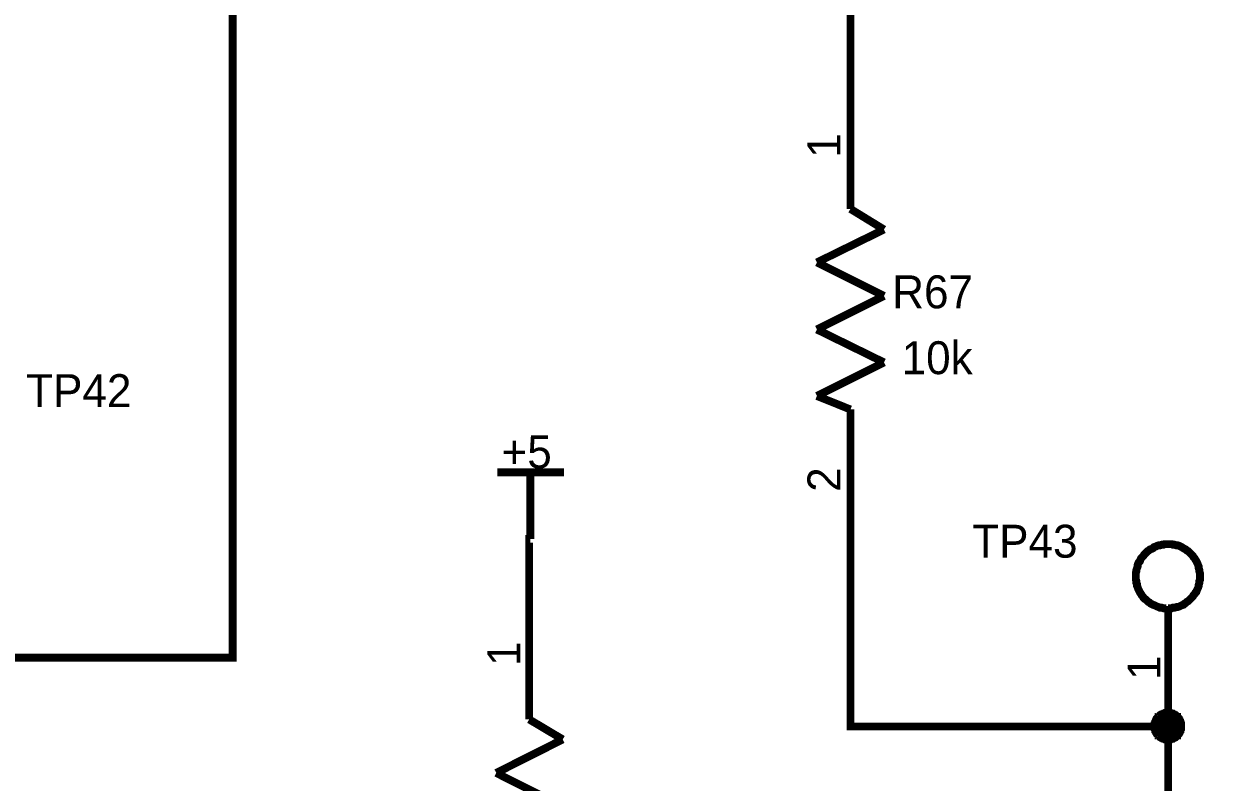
# Model space of a CAD drawing. Header units: millimetres. Extents: x 0 to 800, y 0 to 567.
# Drawn here: x 90.04 to 135.18, y 88.92 to 117.82 of the extents above; entities that cross this region are included whole.
import ezdxf

# ---------------------------------------------------------------- set-up
doc = ezdxf.new("R2010")
doc.units = ezdxf.units.MM
doc.layers.add('Sheet', color=255, linetype='Continuous')

msp = doc.modelspace()

# ---------------------------------------------------------------- linework, layer by layer
at = {"layer": 'Sheet'}
for points, const_width in [([(99.789, 136.386), (99.789, 136.274), (97.997, 136.274), (97.997, 93.672), (88.656, 93.672), (75.329, 93.672), (70.446, 93.672)], 0.3), ([(121.516, 115.824), (121.516, 119.363), (121.426, 119.363)], 0.3), ([(121.516, 110.762), (121.516, 115.824)], 0.3), ([(121.516, 110.762), (121.516, 111.523)], 0.3), ([(121.516, 110.762), (122.793, 109.978)], 0.3), ([(122.793, 109.978), (120.239, 108.724)], 0.3), ([(120.239, 108.724), (122.793, 107.447)], 0.3), ([(122.793, 107.447), (120.239, 106.17)], 0.3), ([(120.239, 106.17), (122.793, 104.916)], 0.3), ([(122.793, 104.916), (120.239, 103.639)], 0.3), ([(120.239, 103.639), (121.516, 103.124)], 0.3), ([(121.516, 103.124), (121.516, 98.062)], 0.3), ([(121.516, 103.124), (121.516, 102.362)], 0.3), ([(108.076, 100.727), (110.607, 100.727)], 0.3), ([(109.331, 98.196), (109.331, 100.727)], 0.3), ([(109.331, 98.196), (109.286, 98.196), (109.286, 96.382)], 0.3), ([(121.516, 98.062), (121.516, 91.051), (133.611, 91.051)], 0.3), ([(133.611, 97.995), (133.544, 97.995), (133.477, 97.995), (133.432, 97.972), (133.365, 97.972), (133.298, 97.95), (133.253, 97.95), (133.186, 97.927), (133.141, 97.905), (133.074, 97.883), (133.029, 97.838), (132.984, 97.815), (132.917, 97.793), (132.872, 97.748), (132.827, 97.726), (132.783, 97.681), (132.738, 97.636), (132.693, 97.591), (132.671, 97.547), (132.626, 97.502), (132.581, 97.457), (132.559, 97.412), (132.536, 97.345), (132.491, 97.3), (132.469, 97.255), (132.447, 97.188), (132.447, 97.143), (132.424, 97.076), (132.402, 97.009), (132.402, 96.964), (132.379, 96.897), (132.379, 96.83), (132.379, 96.763)], 0.3), ([(134.821, 96.763), (134.821, 96.83), (134.821, 96.897), (134.798, 96.964), (134.798, 97.009), (134.776, 97.076), (134.776, 97.143), (134.754, 97.188), (134.731, 97.255), (134.709, 97.3), (134.686, 97.345), (134.642, 97.412), (134.619, 97.457), (134.574, 97.502), (134.552, 97.547), (134.507, 97.591), (134.462, 97.636), (134.418, 97.681), (134.373, 97.726), (134.328, 97.748), (134.283, 97.793), (134.239, 97.815), (134.194, 97.838), (134.127, 97.883), (134.082, 97.905), (134.037, 97.927), (133.97, 97.95), (133.925, 97.95), (133.858, 97.972), (133.791, 97.972), (133.746, 97.995), (133.679, 97.995), (133.611, 97.995)], 0.3), ([(132.379, 96.763), (132.379, 96.695), (132.379, 96.651), (132.402, 96.583), (132.402, 96.516), (132.424, 96.471), (132.424, 96.404), (132.447, 96.359), (132.469, 96.292), (132.491, 96.247), (132.514, 96.203), (132.536, 96.158), (132.581, 96.091), (132.603, 96.046), (132.648, 96.001), (132.671, 95.956), (132.715, 95.912), (132.76, 95.889), (132.805, 95.844), (132.85, 95.8), (132.895, 95.777), (132.939, 95.732), (132.984, 95.71), (133.029, 95.688), (133.096, 95.665), (133.141, 95.643), (133.186, 95.62), (133.253, 95.598), (133.298, 95.576), (133.365, 95.576), (133.432, 95.553), (133.477, 95.553), (133.544, 95.553)], 0.3), ([(133.611, 95.553), (133.679, 95.553), (133.746, 95.553), (133.791, 95.576), (133.858, 95.576), (133.925, 95.598), (133.97, 95.598), (134.037, 95.62), (134.082, 95.643), (134.127, 95.665), (134.194, 95.688), (134.239, 95.732), (134.283, 95.755), (134.328, 95.8), (134.373, 95.822), (134.418, 95.867), (134.462, 95.912), (134.507, 95.956), (134.552, 96.001), (134.574, 96.046), (134.619, 96.091), (134.642, 96.136), (134.686, 96.18), (134.709, 96.247), (134.731, 96.292), (134.754, 96.337), (134.776, 96.404), (134.776, 96.449), (134.798, 96.516), (134.798, 96.583), (134.821, 96.628), (134.821, 96.695), (134.821, 96.763)], 0.3), ([(109.286, 91.32), (109.286, 96.382)], 0.3), ([(133.611, 95.643), (133.611, 92.126)], 0.3), ([(109.286, 91.32), (109.286, 92.081)], 0.3), ([(151.911, 83.301), (151.911, 83.435), (133.611, 83.435), (133.611, 91.051), (133.611, 92.126)], 0.3), ([(133.096, 91.051), (133.096, 91.073), (133.096, 91.096), (133.096, 91.141), (133.096, 91.163), (133.119, 91.185), (133.119, 91.208), (133.119, 91.23), (133.141, 91.253), (133.141, 91.275), (133.163, 91.297), (133.163, 91.32), (133.186, 91.342), (133.186, 91.365), (133.208, 91.387), (133.231, 91.409), (133.253, 91.409), (133.253, 91.432), (133.275, 91.454), (133.298, 91.477), (133.32, 91.477), (133.343, 91.499), (133.365, 91.499), (133.387, 91.521), (133.41, 91.521), (133.432, 91.544), (133.455, 91.544), (133.477, 91.544), (133.499, 91.566), (133.522, 91.566), (133.567, 91.566), (133.589, 91.566), (133.611, 91.566)], 0.3), ([(133.096, 91.051), (133.096, 91.073), (133.096, 91.096), (133.096, 91.141), (133.096, 91.163), (133.119, 91.185), (133.119, 91.208), (133.119, 91.23), (133.141, 91.253), (133.141, 91.275), (133.163, 91.297), (133.163, 91.32), (133.186, 91.342), (133.186, 91.365), (133.208, 91.387), (133.231, 91.409), (133.253, 91.409), (133.253, 91.432), (133.275, 91.454), (133.298, 91.477), (133.32, 91.477), (133.343, 91.499), (133.365, 91.499), (133.387, 91.521), (133.41, 91.521), (133.432, 91.544), (133.455, 91.544), (133.477, 91.544), (133.499, 91.566), (133.522, 91.566), (133.567, 91.566), (133.589, 91.566), (133.611, 91.566)], 0.3), ([(133.096, 91.051), (133.096, 91.073), (133.096, 91.096), (133.096, 91.141), (133.096, 91.163), (133.119, 91.185), (133.119, 91.208), (133.119, 91.23), (133.141, 91.253), (133.141, 91.275), (133.163, 91.297), (133.163, 91.32), (133.186, 91.342), (133.186, 91.365), (133.208, 91.387), (133.231, 91.409), (133.253, 91.409), (133.253, 91.432), (133.275, 91.454), (133.298, 91.477), (133.32, 91.477), (133.343, 91.499), (133.365, 91.499), (133.387, 91.521), (133.41, 91.521), (133.432, 91.544), (133.455, 91.544), (133.477, 91.544), (133.499, 91.566), (133.522, 91.566), (133.567, 91.566), (133.589, 91.566), (133.611, 91.566)], 0.3), ([(133.096, 91.051), (133.096, 91.073), (133.096, 91.096), (133.096, 91.141), (133.096, 91.163), (133.119, 91.185), (133.119, 91.208), (133.119, 91.23), (133.141, 91.253), (133.141, 91.275), (133.163, 91.297), (133.163, 91.32), (133.186, 91.342), (133.186, 91.365), (133.208, 91.387), (133.231, 91.409), (133.253, 91.409), (133.253, 91.432), (133.275, 91.454), (133.298, 91.477), (133.32, 91.477), (133.343, 91.499), (133.365, 91.499), (133.387, 91.521), (133.41, 91.521), (133.432, 91.544), (133.455, 91.544), (133.477, 91.544), (133.499, 91.566), (133.522, 91.566), (133.567, 91.566), (133.589, 91.566), (133.611, 91.566)], 0.3), ([(133.611, 91.566), (133.611, 91.566)], 0.3), ([(133.611, 91.566), (133.634, 91.566), (133.656, 91.566), (133.679, 91.566), (133.701, 91.566), (133.723, 91.544), (133.746, 91.544), (133.791, 91.544), (133.813, 91.521), (133.813, 91.521), (133.835, 91.499), (133.858, 91.499), (133.88, 91.477), (133.903, 91.477), (133.925, 91.454), (133.947, 91.432), (133.947, 91.409), (133.97, 91.409), (133.992, 91.387), (134.015, 91.365), (134.015, 91.342), (134.037, 91.32), (134.037, 91.297), (134.059, 91.275), (134.059, 91.253), (134.082, 91.23), (134.082, 91.208), (134.082, 91.185), (134.104, 91.163), (134.104, 91.141), (134.104, 91.096), (134.104, 91.073), (134.104, 91.051)], 0.3), ([(133.611, 91.566), (133.611, 91.566)], 0.3), ([(133.611, 91.566), (133.634, 91.566), (133.656, 91.566), (133.679, 91.566), (133.701, 91.566), (133.723, 91.544), (133.746, 91.544), (133.791, 91.544), (133.813, 91.521), (133.813, 91.521), (133.835, 91.499), (133.858, 91.499), (133.88, 91.477), (133.903, 91.477), (133.925, 91.454), (133.947, 91.432), (133.947, 91.409), (133.97, 91.409), (133.992, 91.387), (134.015, 91.365), (134.015, 91.342), (134.037, 91.32), (134.037, 91.297), (134.059, 91.275), (134.059, 91.253), (134.082, 91.23), (134.082, 91.208), (134.082, 91.185), (134.104, 91.163), (134.104, 91.141), (134.104, 91.096), (134.104, 91.073), (134.104, 91.051)], 0.3), ([(133.611, 91.566), (133.611, 91.566)], 0.3), ([(133.611, 91.566), (133.634, 91.566), (133.656, 91.566), (133.679, 91.566), (133.701, 91.566), (133.723, 91.544), (133.746, 91.544), (133.791, 91.544), (133.813, 91.521), (133.813, 91.521), (133.835, 91.499), (133.858, 91.499), (133.88, 91.477), (133.903, 91.477), (133.925, 91.454), (133.947, 91.432), (133.947, 91.409), (133.97, 91.409), (133.992, 91.387), (134.015, 91.365), (134.015, 91.342), (134.037, 91.32), (134.037, 91.297), (134.059, 91.275), (134.059, 91.253), (134.082, 91.23), (134.082, 91.208), (134.082, 91.185), (134.104, 91.163), (134.104, 91.141), (134.104, 91.096), (134.104, 91.073), (134.104, 91.051)], 0.3), ([(133.611, 91.566), (133.611, 91.566)], 0.3), ([(133.611, 91.566), (133.634, 91.566), (133.656, 91.566), (133.679, 91.566), (133.701, 91.566), (133.723, 91.544), (133.746, 91.544), (133.791, 91.544), (133.813, 91.521), (133.813, 91.521), (133.835, 91.499), (133.858, 91.499), (133.88, 91.477), (133.903, 91.477), (133.925, 91.454), (133.947, 91.432), (133.947, 91.409), (133.97, 91.409), (133.992, 91.387), (134.015, 91.365), (134.015, 91.342), (134.037, 91.32), (134.037, 91.297), (134.059, 91.275), (134.059, 91.253), (134.082, 91.23), (134.082, 91.208), (134.082, 91.185), (134.104, 91.163), (134.104, 91.141), (134.104, 91.096), (134.104, 91.073), (134.104, 91.051)], 0.3), ([(109.286, 91.32), (110.563, 90.558)], 0.3), ([(133.611, 90.558), (133.589, 90.558), (133.567, 90.558), (133.522, 90.558), (133.499, 90.558), (133.477, 90.581), (133.455, 90.581), (133.432, 90.581), (133.41, 90.603), (133.387, 90.603), (133.365, 90.625), (133.343, 90.625), (133.32, 90.648), (133.298, 90.648), (133.275, 90.67), (133.253, 90.693), (133.253, 90.715), (133.231, 90.715), (133.208, 90.737), (133.186, 90.76), (133.186, 90.782), (133.163, 90.805), (133.163, 90.827), (133.141, 90.849), (133.141, 90.849), (133.119, 90.872), (133.119, 90.917), (133.119, 90.939), (133.096, 90.961), (133.096, 90.984), (133.096, 91.006), (133.096, 91.029), (133.096, 91.051)], 0.3), ([(133.096, 91.051), (133.096, 91.051)], 0.3), ([(133.611, 90.558), (133.589, 90.558), (133.567, 90.558), (133.522, 90.558), (133.499, 90.558), (133.477, 90.581), (133.455, 90.581), (133.432, 90.581), (133.41, 90.603), (133.387, 90.603), (133.365, 90.625), (133.343, 90.625), (133.32, 90.648), (133.298, 90.648), (133.275, 90.67), (133.253, 90.693), (133.253, 90.715), (133.231, 90.715), (133.208, 90.737), (133.186, 90.76), (133.186, 90.782), (133.163, 90.805), (133.163, 90.827), (133.141, 90.849), (133.141, 90.849), (133.119, 90.872), (133.119, 90.917), (133.119, 90.939), (133.096, 90.961), (133.096, 90.984), (133.096, 91.006), (133.096, 91.029), (133.096, 91.051)], 0.3), ([(133.096, 91.051), (133.096, 91.051)], 0.3), ([(133.611, 90.558), (133.589, 90.558), (133.567, 90.558), (133.522, 90.558), (133.499, 90.558), (133.477, 90.581), (133.455, 90.581), (133.432, 90.581), (133.41, 90.603), (133.387, 90.603), (133.365, 90.625), (133.343, 90.625), (133.32, 90.648), (133.298, 90.648), (133.275, 90.67), (133.253, 90.693), (133.253, 90.715), (133.231, 90.715), (133.208, 90.737), (133.186, 90.76), (133.186, 90.782), (133.163, 90.805), (133.163, 90.827), (133.141, 90.849), (133.141, 90.849), (133.119, 90.872), (133.119, 90.917), (133.119, 90.939), (133.096, 90.961), (133.096, 90.984), (133.096, 91.006), (133.096, 91.029), (133.096, 91.051)], 0.3), ([(133.096, 91.051), (133.096, 91.051)], 0.3), ([(133.611, 90.558), (133.589, 90.558), (133.567, 90.558), (133.522, 90.558), (133.499, 90.558), (133.477, 90.581), (133.455, 90.581), (133.432, 90.581), (133.41, 90.603), (133.387, 90.603), (133.365, 90.625), (133.343, 90.625), (133.32, 90.648), (133.298, 90.648), (133.275, 90.67), (133.253, 90.693), (133.253, 90.715), (133.231, 90.715), (133.208, 90.737), (133.186, 90.76), (133.186, 90.782), (133.163, 90.805), (133.163, 90.827), (133.141, 90.849), (133.141, 90.849), (133.119, 90.872), (133.119, 90.917), (133.119, 90.939), (133.096, 90.961), (133.096, 90.984), (133.096, 91.006), (133.096, 91.029), (133.096, 91.051)], 0.3), ([(133.096, 91.051), (133.096, 91.051)], 0.3), ([(133.096, 91.051), (133.096, 91.073), (133.096, 91.096), (133.096, 91.141), (133.096, 91.163), (133.119, 91.185), (133.119, 91.208), (133.119, 91.23), (133.141, 91.253), (133.141, 91.275), (133.163, 91.297), (133.163, 91.32), (133.186, 91.342), (133.186, 91.365), (133.208, 91.387), (133.231, 91.409), (133.253, 91.409), (133.253, 91.432), (133.275, 91.454), (133.298, 91.477), (133.32, 91.477), (133.343, 91.499), (133.365, 91.499), (133.387, 91.521), (133.41, 91.521), (133.432, 91.544), (133.455, 91.544), (133.477, 91.544), (133.499, 91.566), (133.522, 91.566), (133.567, 91.566), (133.589, 91.566), (133.611, 91.566)], 0.0991), ([(133.096, 91.051), (133.096, 91.073), (133.096, 91.096), (133.096, 91.141), (133.096, 91.163), (133.119, 91.185), (133.119, 91.208), (133.119, 91.23), (133.141, 91.253), (133.141, 91.275), (133.163, 91.297), (133.163, 91.32), (133.186, 91.342), (133.186, 91.365), (133.208, 91.387), (133.231, 91.409), (133.253, 91.409), (133.253, 91.432), (133.275, 91.454), (133.298, 91.477), (133.32, 91.477), (133.343, 91.499), (133.365, 91.499), (133.387, 91.521), (133.41, 91.521), (133.432, 91.544), (133.455, 91.544), (133.477, 91.544), (133.499, 91.566), (133.522, 91.566), (133.567, 91.566), (133.589, 91.566), (133.611, 91.566)], 0.0991), ([(133.096, 91.051), (133.096, 91.073), (133.096, 91.096), (133.096, 91.141), (133.096, 91.163), (133.119, 91.185), (133.119, 91.208), (133.119, 91.23), (133.141, 91.253), (133.141, 91.275), (133.163, 91.297), (133.163, 91.32), (133.186, 91.342), (133.186, 91.365), (133.208, 91.387), (133.231, 91.409), (133.253, 91.409), (133.253, 91.432), (133.275, 91.454), (133.298, 91.477), (133.32, 91.477), (133.343, 91.499), (133.365, 91.499), (133.387, 91.521), (133.41, 91.521), (133.432, 91.544), (133.455, 91.544), (133.477, 91.544), (133.499, 91.566), (133.522, 91.566), (133.567, 91.566), (133.589, 91.566), (133.611, 91.566)], 0.0991), ([(133.096, 91.051), (133.096, 91.073), (133.096, 91.096), (133.096, 91.141), (133.096, 91.163), (133.119, 91.185), (133.119, 91.208), (133.119, 91.23), (133.141, 91.253), (133.141, 91.275), (133.163, 91.297), (133.163, 91.32), (133.186, 91.342), (133.186, 91.365), (133.208, 91.387), (133.231, 91.409), (133.253, 91.409), (133.253, 91.432), (133.275, 91.454), (133.298, 91.477), (133.32, 91.477), (133.343, 91.499), (133.365, 91.499), (133.387, 91.521), (133.41, 91.521), (133.432, 91.544), (133.455, 91.544), (133.477, 91.544), (133.499, 91.566), (133.522, 91.566), (133.567, 91.566), (133.589, 91.566), (133.611, 91.566)], 0.0991), ([(134.104, 91.051), (134.104, 91.029), (134.104, 91.006), (134.104, 90.984), (134.104, 90.961), (134.082, 90.939), (134.082, 90.917), (134.082, 90.872), (134.059, 90.849), (134.059, 90.849), (134.037, 90.827), (134.037, 90.805), (134.015, 90.782), (134.015, 90.76), (133.992, 90.737), (133.97, 90.715), (133.947, 90.715), (133.947, 90.693), (133.925, 90.67), (133.903, 90.648), (133.88, 90.648), (133.858, 90.625), (133.835, 90.625), (133.813, 90.603), (133.813, 90.603), (133.791, 90.581), (133.746, 90.581), (133.723, 90.581), (133.701, 90.558), (133.679, 90.558), (133.656, 90.558), (133.634, 90.558), (133.611, 90.558)], 0.3), ([(134.104, 91.051), (134.104, 91.029), (134.104, 91.006), (134.104, 90.984), (134.104, 90.961), (134.082, 90.939), (134.082, 90.917), (134.082, 90.872), (134.059, 90.849), (134.059, 90.849), (134.037, 90.827), (134.037, 90.805), (134.015, 90.782), (134.015, 90.76), (133.992, 90.737), (133.97, 90.715), (133.947, 90.715), (133.947, 90.693), (133.925, 90.67), (133.903, 90.648), (133.88, 90.648), (133.858, 90.625), (133.835, 90.625), (133.813, 90.603), (133.813, 90.603), (133.791, 90.581), (133.746, 90.581), (133.723, 90.581), (133.701, 90.558), (133.679, 90.558), (133.656, 90.558), (133.634, 90.558), (133.611, 90.558)], 0.3), ([(134.104, 91.051), (134.104, 91.029), (134.104, 91.006), (134.104, 90.984), (134.104, 90.961), (134.082, 90.939), (134.082, 90.917), (134.082, 90.872), (134.059, 90.849), (134.059, 90.849), (134.037, 90.827), (134.037, 90.805), (134.015, 90.782), (134.015, 90.76), (133.992, 90.737), (133.97, 90.715), (133.947, 90.715), (133.947, 90.693), (133.925, 90.67), (133.903, 90.648), (133.88, 90.648), (133.858, 90.625), (133.835, 90.625), (133.813, 90.603), (133.813, 90.603), (133.791, 90.581), (133.746, 90.581), (133.723, 90.581), (133.701, 90.558), (133.679, 90.558), (133.656, 90.558), (133.634, 90.558), (133.611, 90.558)], 0.3), ([(134.104, 91.051), (134.104, 91.029), (134.104, 91.006), (134.104, 90.984), (134.104, 90.961), (134.082, 90.939), (134.082, 90.917), (134.082, 90.872), (134.059, 90.849), (134.059, 90.849), (134.037, 90.827), (134.037, 90.805), (134.015, 90.782), (134.015, 90.76), (133.992, 90.737), (133.97, 90.715), (133.947, 90.715), (133.947, 90.693), (133.925, 90.67), (133.903, 90.648), (133.88, 90.648), (133.858, 90.625), (133.835, 90.625), (133.813, 90.603), (133.813, 90.603), (133.791, 90.581), (133.746, 90.581), (133.723, 90.581), (133.701, 90.558), (133.679, 90.558), (133.656, 90.558), (133.634, 90.558), (133.611, 90.558)], 0.3), ([(133.611, 91.566), (133.611, 91.566)], 0.0991), ([(133.611, 91.566), (133.634, 91.566), (133.656, 91.566), (133.679, 91.566), (133.701, 91.566), (133.723, 91.544), (133.746, 91.544), (133.791, 91.544), (133.813, 91.521), (133.813, 91.521), (133.835, 91.499), (133.858, 91.499), (133.88, 91.477), (133.903, 91.477), (133.925, 91.454), (133.947, 91.432), (133.947, 91.409), (133.97, 91.409), (133.992, 91.387), (134.015, 91.365), (134.015, 91.342), (134.037, 91.32), (134.037, 91.297), (134.059, 91.275), (134.059, 91.253), (134.082, 91.23), (134.082, 91.208), (134.082, 91.185), (134.104, 91.163), (134.104, 91.141), (134.104, 91.096), (134.104, 91.073), (134.104, 91.051)], 0.0991), ([(133.611, 91.566), (133.611, 91.566)], 0.0991), ([(133.611, 91.566), (133.634, 91.566), (133.656, 91.566), (133.679, 91.566), (133.701, 91.566), (133.723, 91.544), (133.746, 91.544), (133.791, 91.544), (133.813, 91.521), (133.813, 91.521), (133.835, 91.499), (133.858, 91.499), (133.88, 91.477), (133.903, 91.477), (133.925, 91.454), (133.947, 91.432), (133.947, 91.409), (133.97, 91.409), (133.992, 91.387), (134.015, 91.365), (134.015, 91.342), (134.037, 91.32), (134.037, 91.297), (134.059, 91.275), (134.059, 91.253), (134.082, 91.23), (134.082, 91.208), (134.082, 91.185), (134.104, 91.163), (134.104, 91.141), (134.104, 91.096), (134.104, 91.073), (134.104, 91.051)], 0.0991), ([(133.611, 91.566), (133.611, 91.566)], 0.0991), ([(133.611, 91.566), (133.634, 91.566), (133.656, 91.566), (133.679, 91.566), (133.701, 91.566), (133.723, 91.544), (133.746, 91.544), (133.791, 91.544), (133.813, 91.521), (133.813, 91.521), (133.835, 91.499), (133.858, 91.499), (133.88, 91.477), (133.903, 91.477), (133.925, 91.454), (133.947, 91.432), (133.947, 91.409), (133.97, 91.409), (133.992, 91.387), (134.015, 91.365), (134.015, 91.342), (134.037, 91.32), (134.037, 91.297), (134.059, 91.275), (134.059, 91.253), (134.082, 91.23), (134.082, 91.208), (134.082, 91.185), (134.104, 91.163), (134.104, 91.141), (134.104, 91.096), (134.104, 91.073), (134.104, 91.051)], 0.0991), ([(133.611, 91.566), (133.611, 91.566)], 0.0991), ([(133.611, 91.566), (133.634, 91.566), (133.656, 91.566), (133.679, 91.566), (133.701, 91.566), (133.723, 91.544), (133.746, 91.544), (133.791, 91.544), (133.813, 91.521), (133.813, 91.521), (133.835, 91.499), (133.858, 91.499), (133.88, 91.477), (133.903, 91.477), (133.925, 91.454), (133.947, 91.432), (133.947, 91.409), (133.97, 91.409), (133.992, 91.387), (134.015, 91.365), (134.015, 91.342), (134.037, 91.32), (134.037, 91.297), (134.059, 91.275), (134.059, 91.253), (134.082, 91.23), (134.082, 91.208), (134.082, 91.185), (134.104, 91.163), (134.104, 91.141), (134.104, 91.096), (134.104, 91.073), (134.104, 91.051)], 0.0991), ([(134.104, 91.051), (134.104, 91.051), (134.104, 91.051), (134.104, 91.051), (134.104, 91.051), (134.104, 91.051), (134.104, 91.051), (134.104, 91.051), (134.104, 91.051), (134.104, 91.051), (134.104, 91.051), (134.104, 91.051), (134.104, 91.051), (134.104, 91.051), (134.104, 91.051), (134.104, 91.051), (134.104, 91.051), (134.104, 91.051), (134.104, 91.051), (134.104, 91.051), (134.104, 91.051), (134.104, 91.051), (134.104, 91.051), (134.104, 91.051), (134.104, 91.051), (134.104, 91.051), (134.104, 91.051), (134.104, 91.051), (134.104, 91.051), (134.104, 91.051), (134.104, 91.051), (134.104, 91.051), (134.104, 91.051)], 0.3), ([(134.104, 91.051), (134.104, 91.051)], 0.3), ([(134.104, 91.051), (134.104, 91.051), (134.104, 91.051), (134.104, 91.051), (134.104, 91.051), (134.104, 91.051), (134.104, 91.051), (134.104, 91.051), (134.104, 91.051), (134.104, 91.051), (134.104, 91.051), (134.104, 91.051), (134.104, 91.051), (134.104, 91.051), (134.104, 91.051), (134.104, 91.051), (134.104, 91.051), (134.104, 91.051), (134.104, 91.051), (134.104, 91.051), (134.104, 91.051), (134.104, 91.051), (134.104, 91.051), (134.104, 91.051), (134.104, 91.051), (134.104, 91.051), (134.104, 91.051), (134.104, 91.051), (134.104, 91.051), (134.104, 91.051), (134.104, 91.051), (134.104, 91.051), (134.104, 91.051)], 0.3), ([(134.104, 91.051), (134.104, 91.051)], 0.3), ([(134.104, 91.051), (134.104, 91.051), (134.104, 91.051), (134.104, 91.051), (134.104, 91.051), (134.104, 91.051), (134.104, 91.051), (134.104, 91.051), (134.104, 91.051), (134.104, 91.051), (134.104, 91.051), (134.104, 91.051), (134.104, 91.051), (134.104, 91.051), (134.104, 91.051), (134.104, 91.051), (134.104, 91.051), (134.104, 91.051), (134.104, 91.051), (134.104, 91.051), (134.104, 91.051), (134.104, 91.051), (134.104, 91.051), (134.104, 91.051), (134.104, 91.051), (134.104, 91.051), (134.104, 91.051), (134.104, 91.051), (134.104, 91.051), (134.104, 91.051), (134.104, 91.051), (134.104, 91.051), (134.104, 91.051)], 0.3), ([(134.104, 91.051), (134.104, 91.051)], 0.3), ([(134.104, 91.051), (134.104, 91.051), (134.104, 91.051), (134.104, 91.051), (134.104, 91.051), (134.104, 91.051), (134.104, 91.051), (134.104, 91.051), (134.104, 91.051), (134.104, 91.051), (134.104, 91.051), (134.104, 91.051), (134.104, 91.051), (134.104, 91.051), (134.104, 91.051), (134.104, 91.051), (134.104, 91.051), (134.104, 91.051), (134.104, 91.051), (134.104, 91.051), (134.104, 91.051), (134.104, 91.051), (134.104, 91.051), (134.104, 91.051), (134.104, 91.051), (134.104, 91.051), (134.104, 91.051), (134.104, 91.051), (134.104, 91.051), (134.104, 91.051), (134.104, 91.051), (134.104, 91.051), (134.104, 91.051)], 0.3), ([(134.104, 91.051), (134.104, 91.051)], 0.3), ([(133.611, 90.558), (133.589, 90.558), (133.567, 90.558), (133.522, 90.558), (133.499, 90.558), (133.477, 90.581), (133.455, 90.581), (133.432, 90.581), (133.41, 90.603), (133.387, 90.603), (133.365, 90.625), (133.343, 90.625), (133.32, 90.648), (133.298, 90.648), (133.275, 90.67), (133.253, 90.693), (133.253, 90.715), (133.231, 90.715), (133.208, 90.737), (133.186, 90.76), (133.186, 90.782), (133.163, 90.805), (133.163, 90.827), (133.141, 90.849), (133.141, 90.849), (133.119, 90.872), (133.119, 90.917), (133.119, 90.939), (133.096, 90.961), (133.096, 90.984), (133.096, 91.006), (133.096, 91.029), (133.096, 91.051)], 0.0991), ([(133.096, 91.051), (133.096, 91.051)], 0.0991), ([(133.611, 90.558), (133.589, 90.558), (133.567, 90.558), (133.522, 90.558), (133.499, 90.558), (133.477, 90.581), (133.455, 90.581), (133.432, 90.581), (133.41, 90.603), (133.387, 90.603), (133.365, 90.625), (133.343, 90.625), (133.32, 90.648), (133.298, 90.648), (133.275, 90.67), (133.253, 90.693), (133.253, 90.715), (133.231, 90.715), (133.208, 90.737), (133.186, 90.76), (133.186, 90.782), (133.163, 90.805), (133.163, 90.827), (133.141, 90.849), (133.141, 90.849), (133.119, 90.872), (133.119, 90.917), (133.119, 90.939), (133.096, 90.961), (133.096, 90.984), (133.096, 91.006), (133.096, 91.029), (133.096, 91.051)], 0.0991), ([(133.096, 91.051), (133.096, 91.051)], 0.0991), ([(133.611, 90.558), (133.589, 90.558), (133.567, 90.558), (133.522, 90.558), (133.499, 90.558), (133.477, 90.581), (133.455, 90.581), (133.432, 90.581), (133.41, 90.603), (133.387, 90.603), (133.365, 90.625), (133.343, 90.625), (133.32, 90.648), (133.298, 90.648), (133.275, 90.67), (133.253, 90.693), (133.253, 90.715), (133.231, 90.715), (133.208, 90.737), (133.186, 90.76), (133.186, 90.782), (133.163, 90.805), (133.163, 90.827), (133.141, 90.849), (133.141, 90.849), (133.119, 90.872), (133.119, 90.917), (133.119, 90.939), (133.096, 90.961), (133.096, 90.984), (133.096, 91.006), (133.096, 91.029), (133.096, 91.051)], 0.0991), ([(133.096, 91.051), (133.096, 91.051)], 0.0991), ([(133.611, 90.558), (133.589, 90.558), (133.567, 90.558), (133.522, 90.558), (133.499, 90.558), (133.477, 90.581), (133.455, 90.581), (133.432, 90.581), (133.41, 90.603), (133.387, 90.603), (133.365, 90.625), (133.343, 90.625), (133.32, 90.648), (133.298, 90.648), (133.275, 90.67), (133.253, 90.693), (133.253, 90.715), (133.231, 90.715), (133.208, 90.737), (133.186, 90.76), (133.186, 90.782), (133.163, 90.805), (133.163, 90.827), (133.141, 90.849), (133.141, 90.849), (133.119, 90.872), (133.119, 90.917), (133.119, 90.939), (133.096, 90.961), (133.096, 90.984), (133.096, 91.006), (133.096, 91.029), (133.096, 91.051)], 0.0991), ([(133.096, 91.051), (133.096, 91.051)], 0.0991), ([(134.104, 91.051), (134.104, 91.029), (134.104, 91.006), (134.104, 90.984), (134.104, 90.961), (134.082, 90.939), (134.082, 90.917), (134.082, 90.872), (134.059, 90.849), (134.059, 90.849), (134.037, 90.827), (134.037, 90.805), (134.015, 90.782), (134.015, 90.76), (133.992, 90.737), (133.97, 90.715), (133.947, 90.715), (133.947, 90.693), (133.925, 90.67), (133.903, 90.648), (133.88, 90.648), (133.858, 90.625), (133.835, 90.625), (133.813, 90.603), (133.813, 90.603), (133.791, 90.581), (133.746, 90.581), (133.723, 90.581), (133.701, 90.558), (133.679, 90.558), (133.656, 90.558), (133.634, 90.558), (133.611, 90.558)], 0.0991), ([(134.104, 91.051), (134.104, 91.029), (134.104, 91.006), (134.104, 90.984), (134.104, 90.961), (134.082, 90.939), (134.082, 90.917), (134.082, 90.872), (134.059, 90.849), (134.059, 90.849), (134.037, 90.827), (134.037, 90.805), (134.015, 90.782), (134.015, 90.76), (133.992, 90.737), (133.97, 90.715), (133.947, 90.715), (133.947, 90.693), (133.925, 90.67), (133.903, 90.648), (133.88, 90.648), (133.858, 90.625), (133.835, 90.625), (133.813, 90.603), (133.813, 90.603), (133.791, 90.581), (133.746, 90.581), (133.723, 90.581), (133.701, 90.558), (133.679, 90.558), (133.656, 90.558), (133.634, 90.558), (133.611, 90.558)], 0.0991), ([(134.104, 91.051), (134.104, 91.029), (134.104, 91.006), (134.104, 90.984), (134.104, 90.961), (134.082, 90.939), (134.082, 90.917), (134.082, 90.872), (134.059, 90.849), (134.059, 90.849), (134.037, 90.827), (134.037, 90.805), (134.015, 90.782), (134.015, 90.76), (133.992, 90.737), (133.97, 90.715), (133.947, 90.715), (133.947, 90.693), (133.925, 90.67), (133.903, 90.648), (133.88, 90.648), (133.858, 90.625), (133.835, 90.625), (133.813, 90.603), (133.813, 90.603), (133.791, 90.581), (133.746, 90.581), (133.723, 90.581), (133.701, 90.558), (133.679, 90.558), (133.656, 90.558), (133.634, 90.558), (133.611, 90.558)], 0.0991), ([(134.104, 91.051), (134.104, 91.029), (134.104, 91.006), (134.104, 90.984), (134.104, 90.961), (134.082, 90.939), (134.082, 90.917), (134.082, 90.872), (134.059, 90.849), (134.059, 90.849), (134.037, 90.827), (134.037, 90.805), (134.015, 90.782), (134.015, 90.76), (133.992, 90.737), (133.97, 90.715), (133.947, 90.715), (133.947, 90.693), (133.925, 90.67), (133.903, 90.648), (133.88, 90.648), (133.858, 90.625), (133.835, 90.625), (133.813, 90.603), (133.813, 90.603), (133.791, 90.581), (133.746, 90.581), (133.723, 90.581), (133.701, 90.558), (133.679, 90.558), (133.656, 90.558), (133.634, 90.558), (133.611, 90.558)], 0.0991), ([(134.104, 91.051), (134.104, 91.051), (134.104, 91.051), (134.104, 91.051), (134.104, 91.051), (134.104, 91.051), (134.104, 91.051), (134.104, 91.051), (134.104, 91.051), (134.104, 91.051), (134.104, 91.051), (134.104, 91.051), (134.104, 91.051), (134.104, 91.051), (134.104, 91.051), (134.104, 91.051), (134.104, 91.051), (134.104, 91.051), (134.104, 91.051), (134.104, 91.051), (134.104, 91.051), (134.104, 91.051), (134.104, 91.051), (134.104, 91.051), (134.104, 91.051), (134.104, 91.051), (134.104, 91.051), (134.104, 91.051), (134.104, 91.051), (134.104, 91.051), (134.104, 91.051), (134.104, 91.051), (134.104, 91.051)], 0.0991), ([(134.104, 91.051), (134.104, 91.051)], 0.0991), ([(134.104, 91.051), (134.104, 91.051), (134.104, 91.051), (134.104, 91.051), (134.104, 91.051), (134.104, 91.051), (134.104, 91.051), (134.104, 91.051), (134.104, 91.051), (134.104, 91.051), (134.104, 91.051), (134.104, 91.051), (134.104, 91.051), (134.104, 91.051), (134.104, 91.051), (134.104, 91.051), (134.104, 91.051), (134.104, 91.051), (134.104, 91.051), (134.104, 91.051), (134.104, 91.051), (134.104, 91.051), (134.104, 91.051), (134.104, 91.051), (134.104, 91.051), (134.104, 91.051), (134.104, 91.051), (134.104, 91.051), (134.104, 91.051), (134.104, 91.051), (134.104, 91.051), (134.104, 91.051), (134.104, 91.051)], 0.0991), ([(134.104, 91.051), (134.104, 91.051)], 0.0991), ([(134.104, 91.051), (134.104, 91.051), (134.104, 91.051), (134.104, 91.051), (134.104, 91.051), (134.104, 91.051), (134.104, 91.051), (134.104, 91.051), (134.104, 91.051), (134.104, 91.051), (134.104, 91.051), (134.104, 91.051), (134.104, 91.051), (134.104, 91.051), (134.104, 91.051), (134.104, 91.051), (134.104, 91.051), (134.104, 91.051), (134.104, 91.051), (134.104, 91.051), (134.104, 91.051), (134.104, 91.051), (134.104, 91.051), (134.104, 91.051), (134.104, 91.051), (134.104, 91.051), (134.104, 91.051), (134.104, 91.051), (134.104, 91.051), (134.104, 91.051), (134.104, 91.051), (134.104, 91.051), (134.104, 91.051)], 0.0991), ([(134.104, 91.051), (134.104, 91.051)], 0.0991), ([(134.104, 91.051), (134.104, 91.051), (134.104, 91.051), (134.104, 91.051), (134.104, 91.051), (134.104, 91.051), (134.104, 91.051), (134.104, 91.051), (134.104, 91.051), (134.104, 91.051), (134.104, 91.051), (134.104, 91.051), (134.104, 91.051), (134.104, 91.051), (134.104, 91.051), (134.104, 91.051), (134.104, 91.051), (134.104, 91.051), (134.104, 91.051), (134.104, 91.051), (134.104, 91.051), (134.104, 91.051), (134.104, 91.051), (134.104, 91.051), (134.104, 91.051), (134.104, 91.051), (134.104, 91.051), (134.104, 91.051), (134.104, 91.051), (134.104, 91.051), (134.104, 91.051), (134.104, 91.051), (134.104, 91.051)], 0.0991), ([(134.104, 91.051), (134.104, 91.051)], 0.0991), ([(110.563, 90.558), (108.031, 89.281)], 0.3), ([(108.031, 89.281), (110.563, 88.005)], 0.3)]:
    msp.add_lwpolyline(points, dxfattribs=dict(at, const_width=const_width))
at = {"layer": 'Sheet', "const_width": 0.508}
msp.add_lwpolyline([(133.34, 91.064, 1), (133.848, 91.064, 1)], format="xyb", close=True, dxfattribs=at)

# ---------------------------------------------------------------- texts
at = {"layer": 'Sheet'}
for s, p in [('1', (121.135, 112.711)), ('2', (121.135, 99.988)), ('1', (108.95, 93.358)), ('1', (133.32, 92.82))]:
    msp.add_text(s, height=1.254, rotation=90, dxfattribs=at).set_placement(p)
for s, p in [('R67', (123.106, 106.977)), ('10k', (123.464, 104.468)), ('TP42', (90.134, 103.214)), ('+5', (108.233, 100.884)), ('TP43', (126.152, 97.479))]:
    msp.add_text(s, height=1.2543, dxfattribs=at).set_placement(p)

doc.saveas('drawing.dxf')
